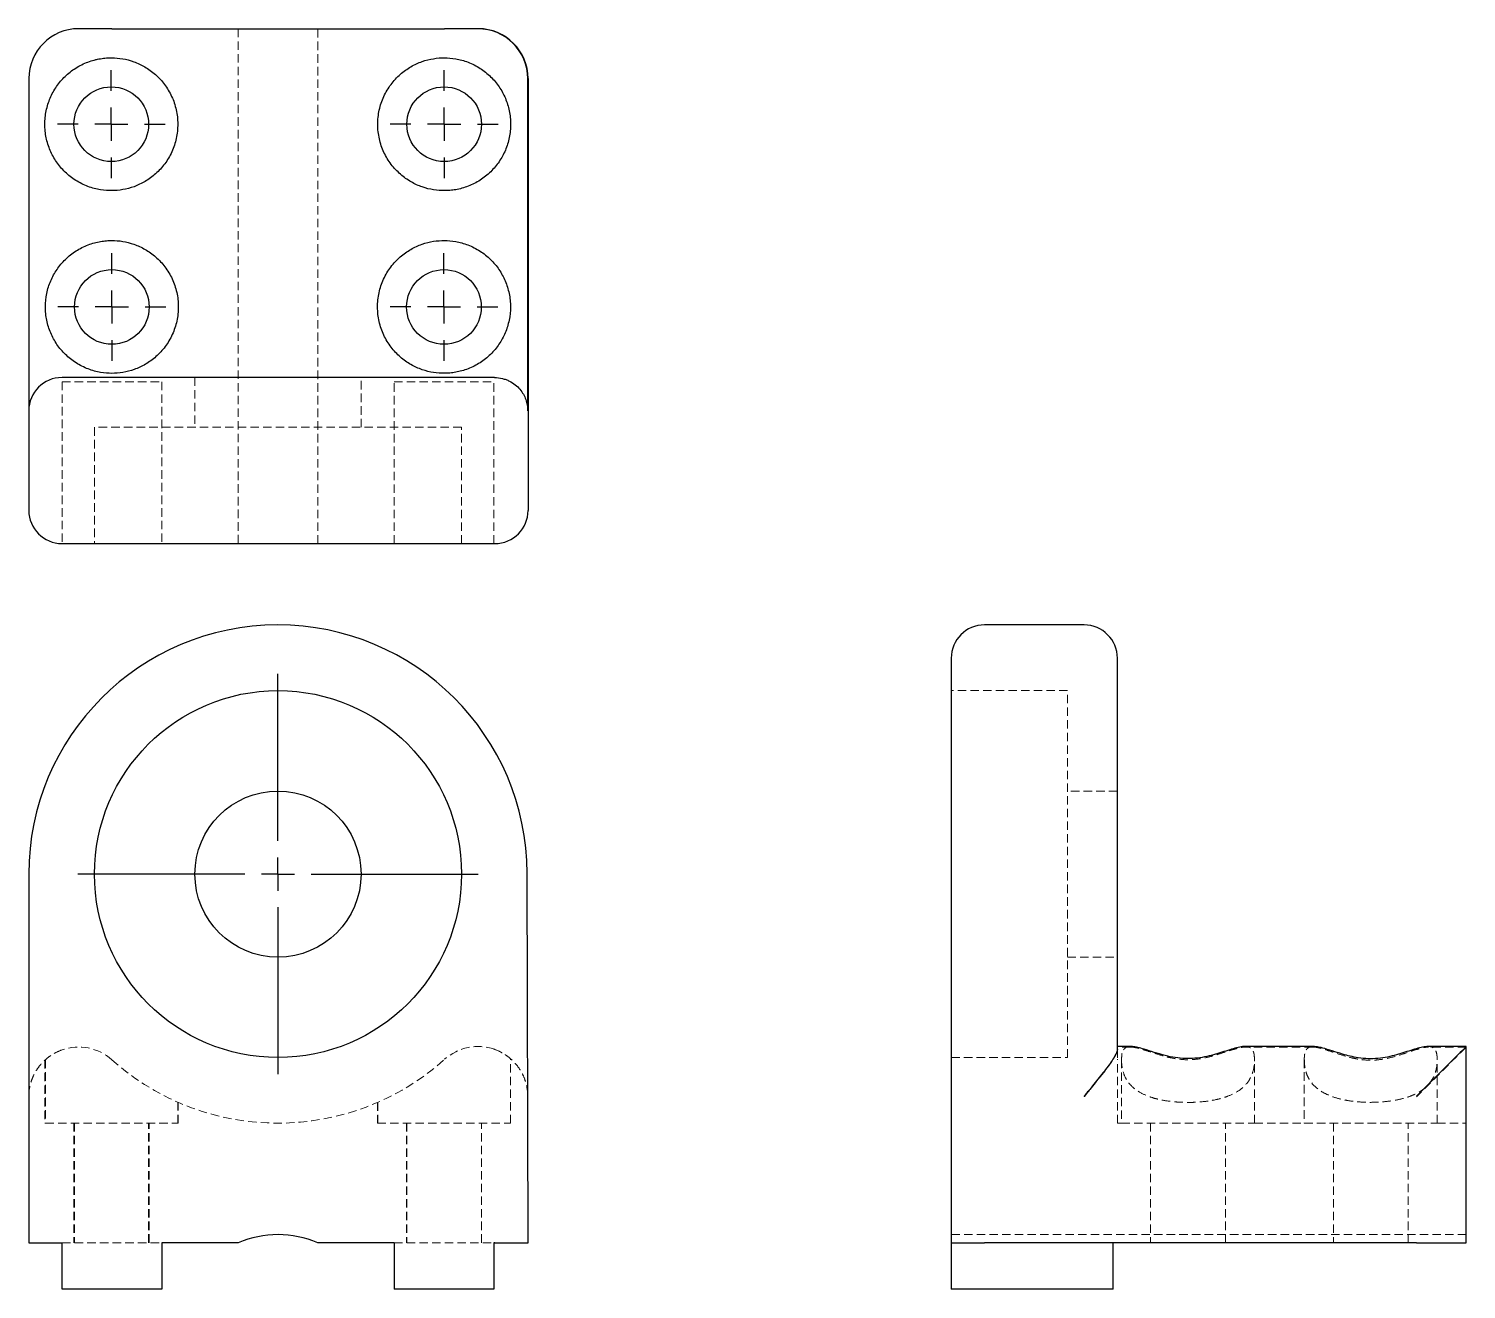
# Model space of a CAD drawing. Header units: millimetres. Extents: x 45 to 262, y 7 to 197.
import ezdxf

# ---------------------------------------------------------------- set-up
doc = ezdxf.new("R2010")
doc.units = ezdxf.units.MM
doc.linetypes.add('HIDDEN', pattern=[1.905, 1.27, -0.635])
doc.layers.add('10', color=7, linetype='Continuous')

# ---------------------------------------------------------------- blocks, each defined once
blk = doc.blocks.new('SW_CENTERMARKSYMBOL_0')
at = {"layer": '10', "color": 0}
for p, q in [((0, 5), (0, 30.12)), ((0, 0), (0, 2.5)), ((-5, 0), (-30.12, 0)), ((0, 0), (-2.5, 0)), ((0, 0), (0, -2.5)), ((0, 0), (2.5, 0)), ((5, 0), (30.12, 0)), ((0, -5), (0, -30.12))]:
    blk.add_line(p, q, dxfattribs=at)
blk = doc.blocks.new('SW_CENTERMARKSYMBOL_1')
at = {"layer": '10', "color": 0}
for p, q in [((0, 5), (0, 8.12)), ((0, 0), (0, 2.5)), ((-5, 0), (-8.12, 0)), ((0, 0), (-2.5, 0)), ((0, 0), (0, -2.5)), ((0, 0), (2.5, 0)), ((5, 0), (8.12, 0)), ((0, -5), (0, -8.12))]:
    blk.add_line(p, q, dxfattribs=at)
blk = doc.blocks.new('SW_CENTERMARKSYMBOL_2')
at = {"layer": '10', "color": 0}
for p, q in [((0, 5), (0, 8.12)), ((0, 0), (0, 2.5)), ((-5, 0), (-8.12, 0)), ((0, 0), (-2.5, 0)), ((0, 0), (0, -2.5)), ((0, 0), (2.5, 0)), ((5, 0), (8.12, 0)), ((0, -5), (0, -8.12))]:
    blk.add_line(p, q, dxfattribs=at)
blk = doc.blocks.new('SW_CENTERMARKSYMBOL_3')
at = {"layer": '10', "color": 0}
for p, q in [((0, 5), (0, 8.12)), ((0, 0), (0, 2.5)), ((-5, 0), (-8.12, 0)), ((0, 0), (-2.5, 0)), ((0, 0), (0, -2.5)), ((0, 0), (2.5, 0)), ((5, 0), (8.12, 0)), ((0, -5), (0, -8.12))]:
    blk.add_line(p, q, dxfattribs=at)
blk = doc.blocks.new('SW_CENTERMARKSYMBOL_4')
at = {"layer": '10', "color": 0}
for p, q in [((0, 5), (0, 8.12)), ((0, 0), (0, 2.5)), ((-5, 0), (-8.12, 0)), ((0, 0), (-2.5, 0)), ((0, 0), (0, -2.5)), ((0, 0), (2.5, 0)), ((5, 0), (8.12, 0)), ((0, -5), (0, -8.12))]:
    blk.add_line(p, q, dxfattribs=at)

msp = doc.modelspace()

# ---------------------------------------------------------------- linework, layer by layer
at = {"color": 7, "linetype": 'Continuous', "lineweight": 25}
for p, q in [((57.93, 196.75), (52.93, 196.75)), ((57.93, 196.75), (108, 196.75)), ((113, 196.75), (108, 196.75)), ((113.07, 196.75), (113, 196.75)), ((45.43, 189.25), (45.43, 139.25)), ((120.52, 139.25), (120.52, 189.25)), ((120.57, 189.25), (120.57, 124.25)), ((115.43, 144.25), (50.43, 144.25)), ((115.5, 144.25), (115.43, 144.25)), ((45.43, 139.25), (45.43, 124.25)), ((50.43, 119.25), (115.43, 119.25)), ((115.43, 119.25), (115.57, 119.25)), ((204.25, 107), (189.25, 107)), ((184.25, 102), (184.25, 69.59)), ((209.25, 69.59), (209.25, 102)), ((45.43, 69.5), (45.43, 14)), ((120.57, 14), (120.43, 69.6)), ((184.25, 69.59), (184.25, 14)), ((209.25, 43.12), (209.25, 69.59)), ((211.29, 43.54), (209.25, 43.54)), ((238.77, 43.54), (228.46, 43.54)), ((261.75, 43.54), (255.98, 43.54)), ((261.75, 14), (261.75, 43.54)), ((45.43, 14), (50.43, 14)), ((50.43, 7), (50.43, 14)), ((50.43, 14), (50.43, 14)), ((76.96, 14), (65.43, 14)), ((65.43, 14), (65.43, 7)), ((100.41, 14), (88.92, 14)), ((100.41, 14), (100.41, 7)), ((115.57, 14), (115.41, 14)), ((115.41, 14), (115.41, 7)), ((115.57, 14), (120.57, 14)), ((184.25, 14), (189.25, 14)), ((184.25, 14), (184.25, 7)), ((254.25, 14), (189.25, 14)), ((208.62, 7), (208.62, 14)), ((254.25, 14), (261.75, 14)), ((65.43, 7), (50.43, 7)), ((115.41, 7), (100.41, 7)), ((208.62, 7), (184.25, 7))]:
    msp.add_line(p, q, dxfattribs=at)
at = {"color": 7, "linetype": 'HIDDEN', "lineweight": 18}
for p, q in [((76.96, 196.75), (76.96, 119.25)), ((88.92, 119.25), (88.92, 196.75)), ((50.43, 143.62), (50.43, 119.25)), ((50.43, 143.62), (65.43, 143.62)), ((65.43, 143.62), (65.43, 119.25)), ((70.43, 144.25), (70.43, 136.75)), ((95.43, 136.75), (95.43, 144.25)), ((100.41, 119.25), (100.41, 143.62)), ((100.41, 143.62), (115.41, 143.62)), ((115.41, 119.25), (115.41, 143.62)), ((110.55, 136.75), (55.3, 136.75)), ((55.3, 136.75), (55.3, 119.25)), ((110.55, 119.25), (110.55, 136.75)), ((201.75, 97.12), (184.25, 97.12)), ((201.75, 41.87), (201.75, 97.12)), ((209.25, 82), (201.75, 82)), ((201.75, 57), (209.25, 57)), ((211.23, 43.46), (209.25, 43.46)), ((238.68, 43.46), (228.51, 43.46)), ((261.75, 43.46), (254.25, 35.96)), ((261.75, 43.46), (256.06, 43.46)), ((47.85, 41.5), (47.85, 32)), ((47.93, 41.57), (47.93, 32)), ((50.33, 42.99), (50.61, 43.07)), ((115.37, 43.15), (115.6, 43.07)), ((117.91, 32), (117.91, 41.74)), ((117.94, 32), (117.94, 41.71)), ((184.25, 41.87), (201.75, 41.87)), ((209.25, 43.12), (209.25, 41.62)), ((209.25, 32), (209.25, 41.62)), ((209.87, 41.54), (209.87, 41.54)), ((209.87, 41.54), (209.87, 32)), ((229.87, 41.54), (229.87, 41.54)), ((229.87, 32), (229.87, 41.54)), ((237.38, 41.61), (237.38, 41.54)), ((237.38, 41.57), (237.38, 32)), ((237.38, 41.54), (237.38, 32)), ((257.38, 32), (257.38, 41.62)), ((257.38, 41.54), (257.38, 41.61)), ((257.38, 32), (257.38, 41.54)), ((67.85, 32), (67.85, 35.17)), ((67.93, 32), (67.93, 35.14)), ((97.91, 35.13), (97.91, 32)), ((97.94, 35.14), (97.94, 32)), ((47.85, 32), (47.93, 32)), ((47.93, 32), (67.93, 32)), ((52.22, 32), (52.22, 14)), ((52.31, 32), (52.31, 14)), ((63.47, 14), (63.47, 32)), ((63.56, 14), (63.56, 32)), ((97.91, 32), (117.91, 32)), ((102.29, 32), (102.29, 14)), ((102.32, 32), (102.32, 14)), ((113.54, 14), (113.54, 32)), ((113.57, 14), (113.57, 32)), ((117.91, 32), (117.94, 32)), ((209.25, 32), (209.87, 32)), ((209.87, 32), (229.87, 32)), ((214.25, 32), (214.25, 14)), ((225.5, 14), (225.5, 32)), ((229.87, 32), (237.38, 32)), ((237.38, 32), (257.38, 32)), ((241.75, 32), (241.75, 14)), ((241.75, 32), (241.75, 14)), ((253, 14), (253, 32)), ((253, 14), (253, 32)), ((257.38, 32), (261.75, 32)), ((261.75, 15.22), (184.25, 15.22)), ((50.43, 14), (65.43, 14)), ((100.41, 14), (115.41, 14))]:
    msp.add_line(p, q, dxfattribs=at)
at = {"color": 7, "linetype": 'Continuous', "lineweight": 25}
for centre, radius in [((57.85, 182.38), 5.62), ((107.94, 182.38), 5.62), ((57.93, 154.87), 5.62), ((107.91, 154.87), 5.62), ((82.93, 69.5), 27.62), ((82.93, 69.5), 12.5)]:
    msp.add_circle(centre, radius, dxfattribs=at)
for centre, radius, start, end in [((52.93, 189.25), 7.5, 90, 180), ((50.43, 139.25), 5, 90, 180), ((50.43, 124.25), 5, 180, 270), ((82.93, 69.5), 37.5, 0.1533, 180), ((189.25, 102), 5, 90, 180), ((204.25, 102), 5, 0, 90), ((82.94, -0.09), 15.31, 66.9974, 113.0026)]:
    msp.add_arc(centre, radius, start, end, dxfattribs=at)
at = {"color": 7, "linetype": 'HIDDEN', "lineweight": 18}
for centre, radius, start, end in [((52.93, 35.96), 7.5, 48.1897, 109.4712), ((113.02, 36.04), 7.5, 70.6821, 131.9636), ((82.93, 69.5), 37.5, 228.1897, 311.9636)]:
    msp.add_arc(centre, radius, start, end, dxfattribs=at)
at = {"color": 7, "linetype": 'Continuous', "lineweight": 25}
for centre, major_axis, ratio, start_param, end_param in [((113.02, 189.25), (5.31, -5.31), 0.997328, 0.786736, 2.357532), ((113.07, 189.25), (7.5, 0), 0.999996, 0, 1.570796), ((115.57, 124.25), (5, 0), 0.999996, 4.712389, 6.283185), ((254.25, 36.04), (7.5, 7.5), 0.001338, 6.281848, 7.852644)]:
    msp.add_ellipse(centre, major_axis=major_axis, ratio=ratio, start_param=start_param, end_param=end_param, dxfattribs=at)
for points, knots in [([(57.93, 172.38), (57.41, 172.37), (56.84, 172.41), (55.92, 172.56), (55.6, 172.63), (54.97, 172.79), (54.66, 172.89), (54.02, 173.13), (53.7, 173.27), (53.09, 173.57), (52.79, 173.74), (52.21, 174.11), (51.93, 174.31), (51.39, 174.73), (51.14, 174.95), (50.42, 175.65), (49.98, 176.17), (49.23, 177.25), (48.92, 177.83), (48.53, 178.74), (48.41, 179.05), (48.21, 179.69), (48.12, 180.02), (47.99, 180.68), (47.94, 181.01), (47.87, 181.69), (47.85, 182.04), (47.85, 183.07), (47.92, 183.74), (48.2, 185.08), (48.4, 185.71), (48.79, 186.62), (48.93, 186.92), (49.25, 187.5), (49.43, 187.78), (49.99, 188.59), (50.41, 189.1), (51.14, 189.8), (51.4, 190.02), (51.93, 190.45), (52.21, 190.64), (52.79, 191.01), (53.09, 191.18), (53.71, 191.49), (54.02, 191.62), (54.65, 191.86), (54.96, 191.96), (55.44, 192.08), (55.6, 192.12), (55.91, 192.19), (56.07, 192.22), (56.53, 192.29), (56.82, 192.33), (57.39, 192.37), (57.67, 192.38), (57.93, 192.38)], [0, 0, 0, 0, 0.0625, 0.0625, 0.09375, 0.09375, 0.125, 0.125, 0.15625, 0.15625, 0.1875, 0.1875, 0.21875, 0.21875, 0.25, 0.25, 0.3125, 0.3125, 0.375, 0.375, 0.40625, 0.40625, 0.4375, 0.4375, 0.46875, 0.46875, 0.5, 0.5, 0.5625, 0.5625, 0.625, 0.625, 0.65625, 0.65625, 0.6875, 0.6875, 0.75, 0.75, 0.78125, 0.78125, 0.8125, 0.8125, 0.84375, 0.84375, 0.875, 0.875, 0.90625, 0.90625, 0.921875, 0.921875, 0.9375, 0.9375, 0.96875, 0.96875, 1, 1, 1, 1]), ([(57.93, 192.38), (58.47, 192.37), (59.01, 192.32), (60.12, 192.13), (60.68, 191.99), (61.52, 191.68), (61.81, 191.56), (62.37, 191.3), (62.64, 191.16), (63.46, 190.68), (63.99, 190.3), (64.74, 189.63), (64.98, 189.4), (65.44, 188.9), (65.65, 188.64), (66.06, 188.09), (66.25, 187.8), (66.61, 187.2), (66.78, 186.88), (67.23, 185.92), (67.45, 185.25), (67.69, 184.2), (67.75, 183.83), (67.83, 183.12), (67.87, 182.4), (67.83, 181.68), (67.75, 180.96), (67.7, 180.6), (67.47, 179.55), (67.24, 178.87), (66.8, 177.9), (66.63, 177.58), (66.28, 176.98), (66.09, 176.69), (65.68, 176.14), (65.46, 175.88), (65, 175.38), (64.76, 175.14), (64.01, 174.47), (63.49, 174.09), (62.4, 173.45), (61.83, 173.18), (60.71, 172.77), (60.14, 172.63), (59.02, 172.43), (58.47, 172.38), (57.93, 172.38)], [0, 0, 0, 0, 0.0625, 0.0625, 0.125, 0.125, 0.15625, 0.15625, 0.1875, 0.1875, 0.25, 0.25, 0.28125, 0.28125, 0.3125, 0.3125, 0.34375, 0.34375, 0.375, 0.375, 0.4375, 0.4375, 0.46875, 0.46875, 0.5, 0.53125, 0.53125, 0.5625, 0.5625, 0.625, 0.625, 0.65625, 0.65625, 0.6875, 0.6875, 0.71875, 0.71875, 0.75, 0.75, 0.8125, 0.8125, 0.875, 0.875, 0.9375, 0.9375, 1, 1, 1, 1]), ([(108, 172.38), (107.46, 172.37), (106.91, 172.41), (105.79, 172.59), (105.22, 172.73), (104.37, 173.03), (104.08, 173.14), (103.51, 173.4), (103.23, 173.55), (102.41, 174.02), (101.87, 174.4), (100.86, 175.29), (100.39, 175.78), (99.77, 176.61), (99.57, 176.9), (99.2, 177.5), (99.03, 177.82), (98.58, 178.79), (98.35, 179.47), (98.11, 180.53), (98.05, 180.89), (97.96, 181.62), (97.92, 182.34), (97.96, 183.07), (98.04, 183.79), (98.1, 184.16), (98.33, 185.22), (98.56, 185.9), (99.01, 186.88), (99.18, 187.2), (99.54, 187.8), (99.73, 188.09), (100.36, 188.93), (100.83, 189.44), (101.84, 190.32), (102.37, 190.7), (103.49, 191.35), (104.05, 191.61), (105.19, 192.01), (105.77, 192.15), (106.9, 192.34), (107.46, 192.38), (108, 192.37)], [0, 0, 0, 0, 0.0625, 0.0625, 0.125, 0.125, 0.15625, 0.15625, 0.1875, 0.1875, 0.25, 0.25, 0.3125, 0.3125, 0.34375, 0.34375, 0.375, 0.375, 0.4375, 0.4375, 0.46875, 0.46875, 0.5, 0.53125, 0.53125, 0.5625, 0.5625, 0.625, 0.625, 0.65625, 0.65625, 0.6875, 0.6875, 0.75, 0.75, 0.8125, 0.8125, 0.875, 0.875, 0.9375, 0.9375, 1, 1, 1, 1]), ([(108, 192.37), (108.51, 192.37), (109.07, 192.33), (109.98, 192.17), (110.29, 192.1), (110.91, 191.93), (111.22, 191.83), (111.85, 191.59), (112.16, 191.45), (112.77, 191.14), (113.06, 190.97), (113.64, 190.6), (113.91, 190.4), (114.44, 189.98), (114.69, 189.76), (115.41, 189.06), (115.83, 188.55), (116.57, 187.47), (116.89, 186.89), (117.41, 185.67), (117.6, 185.04), (117.81, 184.06), (117.86, 183.73), (117.93, 183.05), (117.94, 182.71), (117.94, 182.03), (117.93, 181.7), (117.86, 181.03), (117.81, 180.69), (117.6, 179.7), (117.4, 179.07), (117.02, 178.16), (116.87, 177.86), (116.56, 177.29), (116.39, 177.01), (115.84, 176.2), (115.42, 175.7), (114.7, 174.99), (114.44, 174.77), (113.92, 174.35), (113.64, 174.15), (113.07, 173.78), (112.77, 173.61), (112.16, 173.3), (111.86, 173.17), (111.24, 172.93), (110.93, 172.82), (110.3, 172.65), (109.99, 172.58), (109.39, 172.47), (109.09, 172.44), (108.53, 172.39), (108.26, 172.38), (108, 172.38)], [0, 0, 0, 0, 0.0625, 0.0625, 0.09375, 0.09375, 0.125, 0.125, 0.15625, 0.15625, 0.1875, 0.1875, 0.21875, 0.21875, 0.25, 0.25, 0.3125, 0.3125, 0.375, 0.375, 0.4375, 0.4375, 0.46875, 0.46875, 0.5, 0.5, 0.53125, 0.53125, 0.5625, 0.5625, 0.625, 0.625, 0.65625, 0.65625, 0.6875, 0.6875, 0.75, 0.75, 0.78125, 0.78125, 0.8125, 0.8125, 0.84375, 0.84375, 0.875, 0.875, 0.90625, 0.90625, 0.9375, 0.9375, 0.96875, 0.96875, 1, 1, 1, 1]), ([(57.93, 144.87), (57.41, 144.88), (56.85, 144.91), (55.93, 145.07), (55.62, 145.14), (54.99, 145.31), (54.68, 145.41), (54.05, 145.65), (53.74, 145.79), (53.13, 146.1), (52.83, 146.27), (52.25, 146.64), (51.97, 146.84), (51.44, 147.26), (51.19, 147.48), (50.48, 148.18), (50.04, 148.69), (49.3, 149.78), (48.99, 150.35), (48.6, 151.26), (48.49, 151.57), (48.29, 152.21), (48.2, 152.53), (48.07, 153.19), (48.02, 153.52), (47.95, 154.2), (47.93, 154.54), (47.93, 155.56), (48, 156.24), (48.21, 157.23), (48.29, 157.56), (48.49, 158.19), (48.6, 158.5), (48.86, 159.1), (49, 159.4), (49.32, 159.97), (49.5, 160.26), (50.05, 161.07), (50.47, 161.57), (51.19, 162.27), (51.45, 162.5), (51.98, 162.92), (52.26, 163.12), (52.83, 163.48), (53.13, 163.65), (53.74, 163.96), (54.05, 164.1), (54.67, 164.34), (54.99, 164.44), (55.62, 164.61), (55.93, 164.68), (56.54, 164.78), (56.83, 164.82), (57.39, 164.86), (57.67, 164.87), (57.93, 164.87)], [0, 0, 0, 0, 0.0625, 0.0625, 0.09375, 0.09375, 0.125, 0.125, 0.15625, 0.15625, 0.1875, 0.1875, 0.21875, 0.21875, 0.25, 0.25, 0.3125, 0.3125, 0.375, 0.375, 0.40625, 0.40625, 0.4375, 0.4375, 0.46875, 0.46875, 0.5, 0.5, 0.5625, 0.5625, 0.59375, 0.59375, 0.625, 0.625, 0.65625, 0.65625, 0.6875, 0.6875, 0.75, 0.75, 0.78125, 0.78125, 0.8125, 0.8125, 0.84375, 0.84375, 0.875, 0.875, 0.90625, 0.90625, 0.9375, 0.9375, 0.96875, 0.96875, 1, 1, 1, 1]), ([(57.93, 164.87), (58.47, 164.88), (59.02, 164.83), (60.13, 164.65), (60.69, 164.5), (61.54, 164.2), (61.83, 164.09), (62.4, 163.83), (62.67, 163.68), (63.5, 163.21), (64.03, 162.83), (65.04, 161.94), (65.5, 161.45), (66.12, 160.62), (66.32, 160.33), (66.68, 159.73), (66.85, 159.42), (67.3, 158.45), (67.53, 157.77), (67.85, 156.36), (67.93, 155.63), (67.93, 154.18), (67.86, 153.46), (67.55, 152.04), (67.32, 151.36), (66.88, 150.39), (66.71, 150.07), (66.35, 149.46), (66.15, 149.17), (65.74, 148.62), (65.52, 148.35), (65.06, 147.85), (64.82, 147.62), (64.06, 146.95), (63.53, 146.57), (62.43, 145.92), (61.86, 145.66), (60.72, 145.25), (60.16, 145.11), (59.03, 144.92), (58.47, 144.87), (57.93, 144.87)], [0, 0, 0, 0, 0.0625, 0.0625, 0.125, 0.125, 0.15625, 0.15625, 0.1875, 0.1875, 0.25, 0.25, 0.3125, 0.3125, 0.34375, 0.34375, 0.375, 0.375, 0.4375, 0.4375, 0.5, 0.5, 0.5625, 0.5625, 0.625, 0.625, 0.65625, 0.65625, 0.6875, 0.6875, 0.71875, 0.71875, 0.75, 0.75, 0.8125, 0.8125, 0.875, 0.875, 0.9375, 0.9375, 1, 1, 1, 1]), ([(108, 144.88), (107.46, 144.87), (106.9, 144.91), (105.78, 145.09), (105.22, 145.23), (104.36, 145.52), (104.07, 145.64), (103.5, 145.89), (103.22, 146.04), (102.39, 146.51), (101.86, 146.89), (100.84, 147.78), (100.37, 148.27), (99.74, 149.1), (99.55, 149.39), (99.18, 149.99), (99.01, 150.31), (98.55, 151.28), (98.32, 151.96), (98.08, 153.03), (98.02, 153.39), (97.94, 154.12), (97.92, 154.48), (97.91, 155.2), (97.93, 155.57), (98.01, 156.3), (98.07, 156.66), (98.3, 157.72), (98.53, 158.41), (98.98, 159.39), (99.15, 159.71), (99.51, 160.31), (99.71, 160.6), (100.34, 161.44), (100.81, 161.95), (101.82, 162.83), (102.36, 163.21), (103.48, 163.86), (104.04, 164.11), (105.19, 164.51), (105.76, 164.66), (106.9, 164.84), (107.45, 164.88), (108, 164.87)], [0, 0, 0, 0, 0.0625, 0.0625, 0.125, 0.125, 0.15625, 0.15625, 0.1875, 0.1875, 0.25, 0.25, 0.3125, 0.3125, 0.34375, 0.34375, 0.375, 0.375, 0.4375, 0.4375, 0.46875, 0.46875, 0.5, 0.5, 0.53125, 0.53125, 0.5625, 0.5625, 0.625, 0.625, 0.65625, 0.65625, 0.6875, 0.6875, 0.75, 0.75, 0.8125, 0.8125, 0.875, 0.875, 0.9375, 0.9375, 1, 1, 1, 1]), ([(108, 164.87), (108.51, 164.87), (109.07, 164.83), (109.98, 164.67), (110.28, 164.6), (110.9, 164.42), (111.21, 164.32), (111.84, 164.08), (112.15, 163.94), (112.75, 163.63), (113.05, 163.46), (113.62, 163.1), (113.9, 162.9), (114.42, 162.48), (114.67, 162.25), (115.15, 161.79), (115.37, 161.55), (115.8, 161.04), (116, 160.77), (116.55, 159.96), (116.86, 159.39), (117.38, 158.17), (117.57, 157.54), (117.78, 156.56), (117.83, 156.23), (117.9, 155.55), (117.91, 155.21), (117.91, 154.2), (117.85, 153.53), (117.64, 152.54), (117.56, 152.22), (117.36, 151.58), (117.25, 151.27), (116.86, 150.36), (116.55, 149.79), (116, 148.99), (115.81, 148.72), (115.38, 148.21), (115.15, 147.97), (114.44, 147.27), (113.92, 146.85), (112.77, 146.1), (112.16, 145.8), (111.22, 145.43), (110.91, 145.33), (110.29, 145.16), (109.98, 145.09), (109.38, 144.98), (109.09, 144.94), (108.52, 144.89), (108.26, 144.88), (108, 144.88)], [0, 0, 0, 0, 0.0625, 0.0625, 0.09375, 0.09375, 0.125, 0.125, 0.15625, 0.15625, 0.1875, 0.1875, 0.21875, 0.21875, 0.25, 0.25, 0.28125, 0.28125, 0.3125, 0.3125, 0.375, 0.375, 0.4375, 0.4375, 0.46875, 0.46875, 0.5, 0.5, 0.5625, 0.5625, 0.59375, 0.59375, 0.625, 0.625, 0.6875, 0.6875, 0.71875, 0.71875, 0.75, 0.75, 0.8125, 0.8125, 0.875, 0.875, 0.90625, 0.90625, 0.9375, 0.9375, 0.96875, 0.96875, 1, 1, 1, 1]), ([(115.5, 144.25), (115.92, 144.25), (116.33, 144.2), (116.89, 144.05), (117.08, 144), (117.43, 143.86), (117.6, 143.79), (118.08, 143.55), (118.37, 143.36), (118.9, 142.94), (119.13, 142.71), (119.53, 142.23), (119.71, 141.98), (120, 141.46), (120.13, 141.19), (120.32, 140.65), (120.39, 140.37), (120.47, 139.95), (120.48, 139.81), (120.51, 139.53), (120.51, 139.39), (120.52, 139.25)], [0, 0, 0, 0, 0.125, 0.125, 0.1875, 0.1875, 0.25, 0.25, 0.375, 0.375, 0.5, 0.5, 0.625, 0.625, 0.75, 0.75, 0.875, 0.875, 0.9375, 0.9375, 1, 1, 1, 1]), ([(228.46, 43.53), (228.34, 43.53), (227.97, 43.53), (227.21, 43.36), (226.17, 43.05), (225, 42.68), (223.73, 42.29), (222.37, 41.95), (220.93, 41.74), (219.44, 41.69), (217.92, 41.85), (216.35, 42.19), (214.76, 42.67), (213.4, 43.12), (212.32, 43.41), (211.66, 43.54), (211.36, 43.53), (211.29, 43.52)], [0, 0, 0, 0, 0.034134, 0.101669, 0.171143, 0.240347, 0.310896, 0.379944, 0.450781, 0.519954, 0.591768, 0.66755, 0.75698, 0.849366, 0.913733, 0.979728, 1, 1, 1, 1]), ([(255.98, 43.53), (255.86, 43.53), (255.49, 43.52), (254.73, 43.35), (253.7, 43.05), (252.53, 42.67), (251.27, 42.28), (249.91, 41.94), (248.47, 41.72), (246.97, 41.67), (245.57, 41.81), (244.28, 42.07), (242.95, 42.44), (241.53, 42.9), (240.28, 43.29), (239.36, 43.51), (238.96, 43.52), (238.77, 43.53)], [0, 0, 0, 0, 0.03418, 0.10135, 0.170448, 0.239279, 0.309441, 0.378348, 0.449036, 0.518072, 0.589779, 0.649117, 0.709547, 0.798627, 0.890731, 0.949954, 1, 1, 1, 1]), ([(209.25, 43.12), (209.25, 42.97), (209.2, 42.78), (209.05, 42.46), (209, 42.35), (208.86, 42.1), (208.79, 41.98), (208.55, 41.58), (208.36, 41.3), (207.94, 40.71), (207.71, 40.4), (207.23, 39.77), (206.98, 39.45), (206.46, 38.79), (206.19, 38.45), (205.65, 37.77), (205.37, 37.43), (204.95, 36.92), (204.81, 36.75), (204.53, 36.41), (204.39, 36.23), (204.25, 36.06)], [0, 0, 0, 0, 0.125, 0.125, 0.1875, 0.1875, 0.25, 0.25, 0.375, 0.375, 0.5, 0.5, 0.625, 0.625, 0.75, 0.75, 0.875, 0.875, 0.9375, 0.9375, 1, 1, 1, 1])]:
    msp.add_open_spline(points, degree=3, knots=knots, dxfattribs=at)
at = {"color": 7, "linetype": 'HIDDEN', "lineweight": 18}
for points, knots in [([(211.29, 43.52), (211.17, 43.53), (210.86, 43.53), (210.48, 43.39), (210.16, 43.08), (209.92, 42.54), (209.89, 41.96), (209.88, 41.62)], [0, 0, 0, 0, 0.119104, 0.31789, 0.511542, 0.711661, 1, 1, 1, 1]), ([(211.23, 43.45), (211.36, 43.45), (211.72, 43.44), (212.48, 43.27), (213.58, 42.94), (214.92, 42.49), (216.38, 42.04), (217.83, 41.71), (219.2, 41.54), (220.62, 41.55), (222.08, 41.74), (223.56, 42.09), (224.99, 42.54), (226.32, 42.99), (227.39, 43.3), (228.11, 43.45), (228.41, 43.44), (228.51, 43.44)], [0, 0, 0, 0, 0.035171, 0.101637, 0.170011, 0.252926, 0.338218, 0.402907, 0.469274, 0.534064, 0.601103, 0.677451, 0.755967, 0.834076, 0.914409, 0.970805, 1, 1, 1, 1]), ([(229.87, 41.62), (229.87, 41.84), (229.85, 42.31), (229.72, 42.83), (229.48, 43.22), (229.12, 43.45), (228.77, 43.54), (228.52, 43.53), (228.46, 43.53)], [0, 0, 0, 0, 0.1865733, 0.3782736, 0.564954, 0.7574074, 0.9390998, 1, 1, 1, 1]), ([(238.77, 43.53), (238.73, 43.53), (238.46, 43.56), (238.08, 43.44), (237.7, 43.16), (237.48, 42.7), (237.39, 42.19), (237.38, 41.78), (237.38, 41.62)], [0, 0, 0, 0, 0.039338, 0.257912, 0.485115, 0.672768, 0.866139, 1, 1, 1, 1]), ([(238.68, 43.45), (238.81, 43.45), (239.17, 43.44), (239.92, 43.27), (241, 42.93), (242.34, 42.47), (243.78, 42.01), (245.23, 41.66), (246.6, 41.48), (248.01, 41.47), (249.47, 41.65), (250.94, 42), (252.36, 42.45), (253.69, 42.91), (254.77, 43.25), (255.56, 43.44), (255.91, 43.44), (256.06, 43.44)], [0, 0, 0, 0, 0.035286, 0.100727, 0.168048, 0.250319, 0.334948, 0.398954, 0.4646, 0.528716, 0.59513, 0.669748, 0.746482, 0.823038, 0.901659, 0.958446, 1, 1, 1, 1]), ([(257.37, 41.62), (257.37, 41.84), (257.35, 42.31), (257.22, 42.83), (256.99, 43.22), (256.63, 43.45), (256.29, 43.54), (256.04, 43.53), (255.98, 43.53)], [0, 0, 0, 0, 0.1867244, 0.3785752, 0.5654077, 0.7580234, 0.9397673, 1, 1, 1, 1]), ([(50.43, 43.03), (50, 42.88), (49.6, 42.69), (49.03, 42.37), (48.84, 42.25), (48.49, 42.01), (48.32, 41.88), (47.84, 41.49), (47.55, 41.21), (47.03, 40.61), (46.8, 40.3), (46.4, 39.67), (46.23, 39.35), (45.93, 38.69), (45.81, 38.35), (45.62, 37.67), (45.54, 37.33), (45.47, 36.82), (45.46, 36.65), (45.43, 36.31), (45.43, 36.13), (45.43, 35.96)], [0, 0, 0, 0, 0.125, 0.125, 0.1875, 0.1875, 0.25, 0.25, 0.375, 0.375, 0.5, 0.5, 0.625, 0.625, 0.75, 0.75, 0.875, 0.875, 0.9375, 0.9375, 1, 1, 1, 1]), ([(47.95, 41.57), (47.95, 41.57), (47.93, 41.55), (48, 41.61), (48.03, 41.64)], [0, 0, 0, 0, 0.581575, 1, 1, 1, 1]), ([(115.5, 43.12), (115.92, 42.97), (116.33, 42.78), (116.89, 42.46), (117.08, 42.35), (117.43, 42.1), (117.6, 41.98), (118.08, 41.58), (118.37, 41.3), (118.9, 40.71), (119.13, 40.4), (119.53, 39.77), (119.71, 39.45), (120, 38.79), (120.13, 38.45), (120.32, 37.77), (120.39, 37.43), (120.47, 36.92), (120.48, 36.75), (120.51, 36.41), (120.51, 36.23), (120.52, 36.06)], [0, 0, 0, 0, 0.125, 0.125, 0.1875, 0.1875, 0.25, 0.25, 0.375, 0.375, 0.5, 0.5, 0.625, 0.625, 0.75, 0.75, 0.875, 0.875, 0.9375, 0.9375, 1, 1, 1, 1]), ([(117.1, 42.32), (117.12, 42.32), (117.35, 42.18), (117.62, 41.96), (117.89, 41.74), (117.89, 41.74), (117.89, 41.74)], [0, 0, 0, 0, 0.026454, 0.381767, 0.746285, 1, 1, 1, 1]), ([(209.25, 43.03), (209.25, 42.88), (209.2, 42.69), (209.05, 42.37), (209, 42.25), (208.86, 42.01), (208.79, 41.88), (208.55, 41.49), (208.36, 41.21), (207.94, 40.61), (207.71, 40.3), (207.23, 39.67), (206.98, 39.35), (206.46, 38.69), (206.19, 38.35), (205.65, 37.67), (205.37, 37.33), (204.95, 36.82), (204.81, 36.65), (204.53, 36.31), (204.39, 36.13), (204.25, 35.96)], [0, 0, 0, 0, 0.125, 0.125, 0.1875, 0.1875, 0.25, 0.25, 0.375, 0.375, 0.5, 0.5, 0.625, 0.625, 0.75, 0.75, 0.875, 0.875, 0.9375, 0.9375, 1, 1, 1, 1]), ([(209.88, 41.62), (209.87, 41.13), (209.91, 40.66), (210.09, 39.76), (210.23, 39.34), (210.52, 38.73), (210.64, 38.53), (210.89, 38.15), (211.04, 37.97), (211.51, 37.44), (211.89, 37.13), (212.78, 36.55), (213.27, 36.3), (214.1, 35.98), (214.39, 35.88), (214.99, 35.7), (215.31, 35.62), (216.28, 35.41), (216.96, 35.31), (218.03, 35.2), (218.39, 35.17), (219.12, 35.14), (219.48, 35.13), (220.2, 35.13), (220.57, 35.13), (221.3, 35.17), (221.66, 35.19), (222.72, 35.3), (223.41, 35.4), (224.39, 35.61), (224.71, 35.69), (225.31, 35.87), (225.6, 35.96), (226.44, 36.28), (226.95, 36.54), (227.83, 37.1), (228.21, 37.42), (228.86, 38.12), (229.11, 38.5), (229.51, 39.31), (229.66, 39.75), (229.84, 40.65), (229.88, 41.13), (229.87, 41.62)], [0, 0, 0, 0, 0.0625, 0.0625, 0.125, 0.125, 0.15625, 0.15625, 0.1875, 0.1875, 0.25, 0.25, 0.3125, 0.3125, 0.34375, 0.34375, 0.375, 0.375, 0.4375, 0.4375, 0.46875, 0.46875, 0.5, 0.5, 0.53125, 0.53125, 0.5625, 0.5625, 0.625, 0.625, 0.65625, 0.65625, 0.6875, 0.6875, 0.75, 0.75, 0.8125, 0.8125, 0.875, 0.875, 0.9375, 0.9375, 1, 1, 1, 1]), ([(237.38, 41.62), (237.4, 41.07), (237.45, 40.24), (237.78, 39.23), (238.19, 38.42), (238.85, 37.59), (239.83, 36.8), (241.09, 36.16), (242.52, 35.68), (244.08, 35.36), (245.65, 35.18), (247.25, 35.12), (248.81, 35.17), (250.33, 35.32), (251.75, 35.57), (253.07, 35.94), (254.23, 36.43), (255.06, 36.9), (255.43, 37.24), (255.53, 37.34)], [0, 0, 0, 0, 0.091693, 0.139075, 0.186445, 0.252574, 0.320486, 0.386685, 0.455251, 0.514847, 0.576377, 0.632782, 0.690868, 0.746545, 0.803809, 0.86003, 0.917766, 0.97627, 1, 1, 1, 1]), ([(256.18, 37.99), (256.36, 38.21), (256.78, 38.74), (257.13, 39.64), (257.35, 40.62), (257.37, 41.28), (257.37, 41.62)], [0, 0, 0, 0, 0.220658, 0.511551, 0.754496, 1, 1, 1, 1])]:
    msp.add_open_spline(points, degree=3, knots=knots, dxfattribs=at)

# ---------------------------------------------------------------- block references
at = {"layer": '10'}
for name, p in [('SW_CENTERMARKSYMBOL_1', (57.85, 182.38)), ('SW_CENTERMARKSYMBOL_4', (107.94, 182.38)), ('SW_CENTERMARKSYMBOL_2', (57.93, 154.87)), ('SW_CENTERMARKSYMBOL_3', (107.91, 154.87)), ('SW_CENTERMARKSYMBOL_0', (82.93, 69.5))]:
    msp.add_blockref(name, p, dxfattribs=at)

doc.saveas('drawing.dxf')
